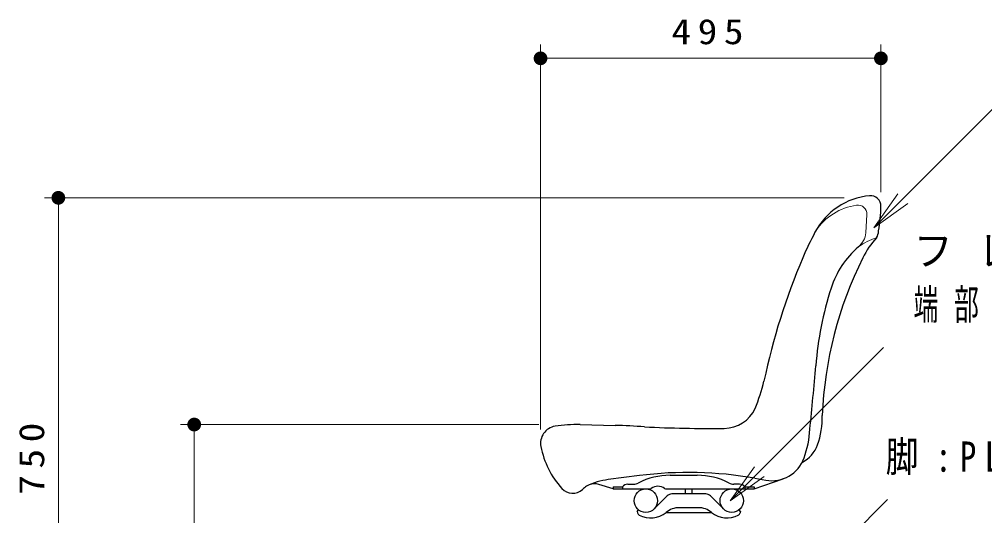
# Model space of a CAD drawing. Units: millimetres on the paper, scale 1:20. Extents: x -365 to 12, y -40 to 257.
# Drawn here: x -165.5 to -95.3, y 113.5 to 149.6 of the extents above; entities that cross this region are included whole.
import ezdxf

# ---------------------------------------------------------------- set-up
doc = ezdxf.new("R2010")
doc.units = ezdxf.units.MM
doc.layers.add('LY_1', color=7, linetype='Continuous', lineweight=25)
doc.styles.add('ＭＳ ゴシック', font='')
doc.styles.get('ＭＳ ゴシック').set_extended_font_data('MS Gothic')

# ---------------------------------------------------------------- blocks, each defined once
blk = doc.blocks.new('open_arrow')
at = {"color": 0, "linetype": 'Continuous', "lineweight": -2}
blk.add_lwpolyline([(7.5, 1.25), (0, 0), (7.5, -1.25)], dxfattribs=at)
blk = doc.blocks.new('filled_dot')
at = {"color": 0, "linetype": 'Continuous', "lineweight": -2, "const_width": 1.25}
blk.add_lwpolyline([(-0.625, 0, 1), (0.625, 0, 1)], format="xyb", close=True, dxfattribs=at)

msp = doc.modelspace()

# ---------------------------------------------------------------- linework, layer by layer
at = {"layer": 'LY_1', "lineweight": 13}
for p, q in [((-127.585, 119.783), (-127.585, 147.793)), ((-102.823, 137.043), (-102.823, 147.793)), ((-127.585, 146.793), (-102.823, 146.793)), ((-103.35, 134.454), (-94.566, 143.237)), ((-105.498, 136.643), (-163.664, 136.643)), ((-162.664, 99.143), (-162.664, 136.643)), ((-113.784, 114.595), (-102.627, 125.751)), ((-127.706, 120.143), (-153.779, 120.143)), ((-152.779, 99.143), (-152.779, 120.143)), ((-110.021, 106.993), (-102.338, 114.689))]:
    msp.add_line(p, q, dxfattribs=at)
at = {"layer": 'LY_1', "color": 20, "lineweight": 13}
msp.add_line((-103.931, 134.103), (-103.849, 135.425), dxfattribs=at)
at = {"layer": 'LY_1', "color": 20}
for p, q in [((-124.71, 120.14), (-122.159, 120.077)), ((-120.395, 116.426), (-122.655, 116.135)), ((-112.045, 115.452), (-109.934, 116.198)), ((-111.986, 116.231), (-111.201, 116.093)), ((-122.298, 115.452), (-123.337, 115.785))]:
    msp.add_line(p, q, dxfattribs=at)
at = {"layer": 'LY_1', "color": 190}
for p, q in [((-118.163, 116.452), (-116.183, 116.452)), ((-122.298, 115.612), (-121.628, 115.612)), ((-122.298, 115.612), (-122.298, 115.452)), ((-122.298, 115.452), (-119.68, 115.452)), ((-121.628, 115.612), (-121.628, 115.452)), ((-121.236, 115.802), (-120.818, 115.802)), ((-118.415, 115.452), (-112.048, 115.452)), ((-113.11, 115.802), (-113.527, 115.802)), ((-112.718, 115.612), (-112.718, 115.452)), ((-112.718, 115.612), (-112.048, 115.612)), ((-112.048, 115.612), (-112.048, 115.452))]:
    msp.add_line(p, q, dxfattribs=at)
at = {"layer": 'LY_1'}
for p, q in [((-117.048, 115.092), (-117.048, 115.452)), ((-116.548, 115.092), (-116.548, 115.452)), ((-119.322, 114.001), (-118.377, 114.945)), ((-115.572, 115.092), (-118.024, 115.092)), ((-114.274, 114.001), (-115.218, 114.945)), ((-120.548, 113.808), (-120.449, 113.934)), ((-120.548, 113.808), (-120.523, 113.71)), ((-116.103, 114.092), (-117.493, 114.092)), ((-113.048, 113.808), (-113.147, 113.934)), ((-113.048, 113.808), (-113.072, 113.71)), ((-118.444, 113.752), (-115.152, 113.752))]:
    msp.add_line(p, q, dxfattribs=at)
at = {"layer": 'LY_1', "color": 32}
for centre in [(-119.923, 114.602), (-113.673, 114.602)]:
    msp.add_circle(centre, 0.85, dxfattribs=at)
at = {"layer": 'LY_1', "color": 20}
for centre, radius, start, end in [((-103.197, 131.81), 5, 95.07941, 152.20504), ((-103.573, 136.043), 0.75, 358.99399, 95.46743), ((-115.074, 136.245), 12.253, 350.55205, 358.99403), ((-104.413, 134.377), 1.432, 333.29707, 354.24302), ((-85.504, 122.483), 25, 152.20504, 156.93794), ((-98.81, 129.693), 5.917, 136.93662, 154.19776), ((-100.169, 128.065), 6.594, 130.57289, 162.31924), ((-64.02, 113.337), 48.35, 156.93794, 168.1019), ((-79.112, 119.708), 28, 153.3465, 177.75664), ((-82.633, 122.475), 25, 162.31924, 175.5273), ((-534.475, 161.84), 428.554, 354.37099, 354.9913), ((-126.928, 127.217), 16.079, 338.46682, 345.91957), ((-114.241, 122.363), 2.5, 270.52613, 335.22105), ((-113.432, 120.697), 6.342, 341.29588, 0.96727), ((-124.956, 110.15), 9.993, 88.59188, 99.07812), ((-126.335, 118.783), 1.25, 99.07812, 191.06022), ((-123.25, 75.692), 44.399, 85.82404, 88.59236), ((-115.165, 223.032), 103.173, 267.30469, 270.52613), ((-115.474, 120.243), 7.5, 340.26501, 356.64653), ((-121.301, 119.768), 6.38, 191.06022, 222.12524), ((-109.712, 119.544), 2.451, 298.01183, 338.93838), ((-110.768, 118.555), 2.5, 260.01219, 340.26501), ((-116.83, 88.726), 27.929, 80.01208, 97.3334), ((-122.013, 111.146), 5.03, 97.33342, 116.28091), ((-125.251, 116.195), 1.054, 222.12524, 312.40049), ((-122.575, 113.264), 2.915, 124.85276, 132.40049), ((-123.64, 114.833), 1, 72.189, 113.80615)]:
    msp.add_arc(centre, radius, start, end, dxfattribs=at)
at = {"layer": 'LY_1', "color": 20, "lineweight": 13}
for centre, radius, start, end in [((-103.978, 131.831), 4.321, 98.13519, 146.21583), ((-104.498, 135.465), 0.65, 356.45287, 98.13519), ((-105.374, 134.193), 1.446, 309.28403, 356.45601), ((-101.801, 129.39), 4.543, 107.05522, 125.72087)]:
    msp.add_arc(centre, radius, start, end, dxfattribs=at)
at = {"layer": 'LY_1', "color": 190}
for centre, radius, start, end in [((-120.818, 116.552), 0.75, 269.99998, 297.50704), ((-118.163, 111.452), 5, 90.00002, 117.50674), ((-116.183, 111.452), 5, 62.493, 90.00002), ((-113.527, 116.552), 0.75, 242.493, 269.99998), ((-121.236, 115.302), 0.5, 90.00002, 141.68409), ((-119.68, 115.702), 0.25, 270.00002, 305.09644), ((-119.048, 114.802), 0.85, 54.90283, 125.09888), ((-118.415, 115.702), 0.25, 234.90356, 269.99998), ((-113.11, 115.302), 0.5, 38.31588, 90.00002)]:
    msp.add_arc(centre, radius, start, end, dxfattribs=at)
at = {"layer": 'LY_1'}
for centre, radius, start, end in [((-118.024, 114.592), 0.5, 90.00002, 135.00003), ((-115.572, 114.592), 0.5, 44.99995, 90.00002), ((-117.493, 112.592), 1.5, 90.00002, 129.71514), ((-116.103, 112.592), 1.5, 50.28485, 90.00002), ((-120.281, 113.771), 0.25, 194.03618, 241.68465), ((-119.569, 115.092), 1.75, 241.68463, 309.71514), ((-114.026, 115.092), 1.75, 230.28487, 298.31532), ((-113.315, 113.771), 0.25, 298.31531, 345.96377)]:
    msp.add_arc(centre, radius, start, end, dxfattribs=at)

# ---------------------------------------------------------------- block references
at = {"layer": 'LY_1', "lineweight": 13, "xscale": 0.4, "yscale": 0.4}
msp.add_blockref('filled_dot', (-127.585, 146.793), dxfattribs=at)
for name, p, rotation in [('filled_dot', (-102.823, 146.793), 180), ('filled_dot', (-162.664, 136.643), 270), ('open_arrow', (-103.35, 134.454), 45), ('filled_dot', (-152.779, 120.143), 270), ('open_arrow', (-113.784, 114.595), 45)]:
    msp.add_blockref(name, p, dxfattribs=dict(at, rotation=rotation))

# ---------------------------------------------------------------- texts
at = {"layer": 'LY_1', "style": 'ＭＳ ゴシック'}
for s, insert, char_height, attachment_point in [('\\T1.33;\\W1.15;495', (-115.204, 147.793), 1.833, 8), ('\\T1.64;\\W0.95;フレーム:2-25ASGP', (-100.449, 132.751), 2.199, 4), ('\\T1.64;\\W0.6;端部プラキャップ\u3000\u3000\u3000\u3000\u3000', (-100.449, 128.751), 2.199, 4), ('\\T1.5;\\W0.8;脚:PL－９×４４ｗ', (-102.474, 117.689), 2.199, 4)]:
    msp.add_mtext(s, dxfattribs=dict(at, insert=insert, char_height=char_height, attachment_point=attachment_point))
at = {"layer": 'LY_1', "insert": (-163.664, 117.893), "char_height": 1.833, "attachment_point": 8, "rotation": 90, "style": 'ＭＳ ゴシック'}
msp.add_mtext('\\T1.33;\\W1.15;750', dxfattribs=at)

doc.saveas('drawing.dxf')
